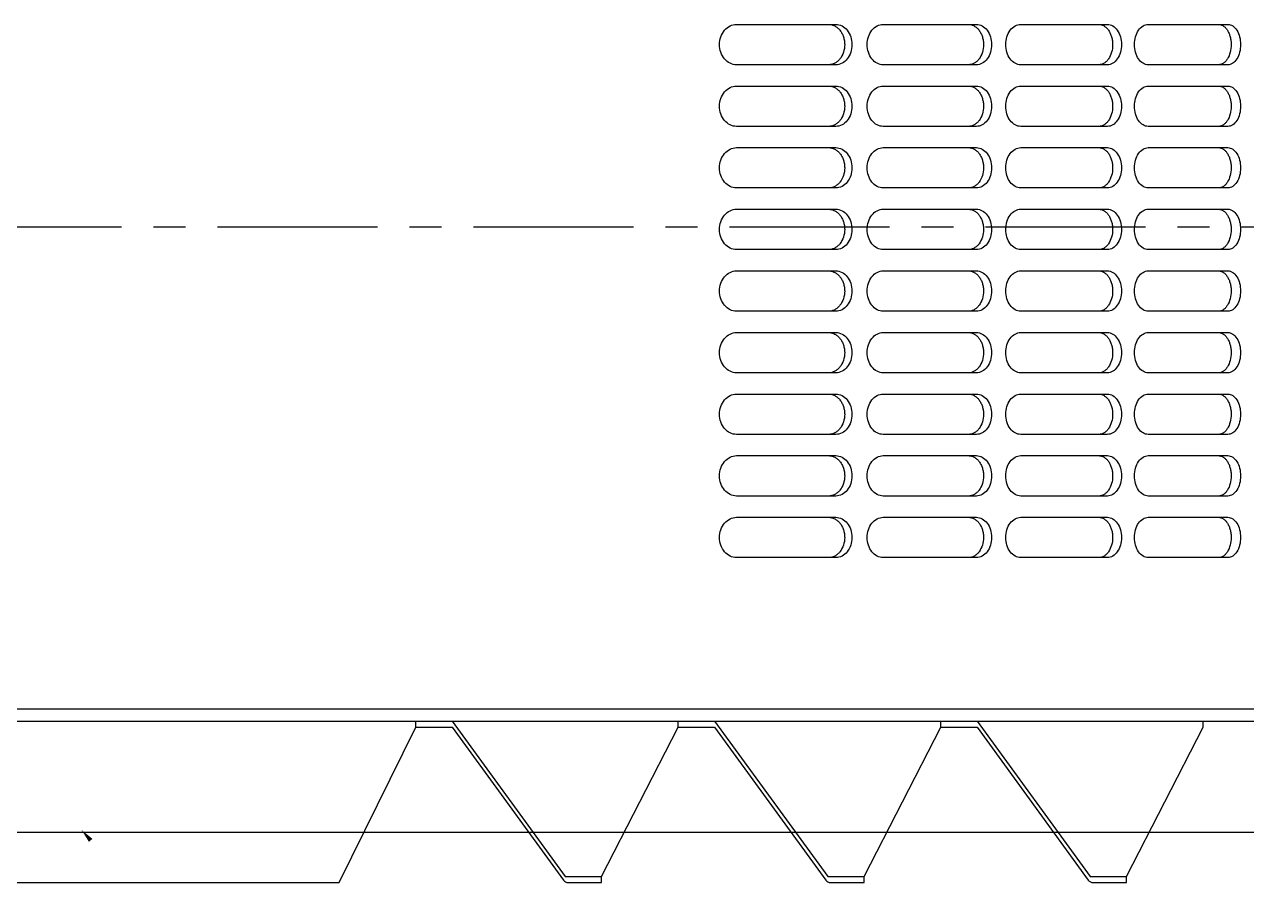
# Model space of a CAD drawing. Header units: millimetres. Extents: x 156850 to 204135, y 56350 to 74150.
# Drawn here: x 169529.6 to 169832.2, y 57003.5 to 57216.1 of the extents above; entities that cross this region are included whole.
import ezdxf

# ---------------------------------------------------------------- set-up
doc = ezdxf.new("R2010")
doc.units = ezdxf.units.MM
doc.header["$LTSCALE"] = 150
doc.linetypes.add('X-2F-PLAN$0$CENTER', pattern=[2, 1.25, -0.25, 0.25, -0.25])
doc.layers.add('-----33 Equipment', color=5, linetype='Continuous')

# ---------------------------------------------------------------- blocks, each defined once
blk = doc.blocks.new('X-2F-PLAN$0$A$C13F33EB5')
at = {"linetype": 'Continuous'}
blk.add_hatch(color=0, dxfattribs=at).paths.add_polyline_path([(175.57, 493.45), (178.51, 495.25), (176.31, 492.59)])
at = {"color": 0, "linetype": 'Continuous'}
for p, q in [((208.48, 86), (208.48, 1192)), ((205.48, 1189), (205.48, 89)), ((165.48, 830.5), (165.48, 431.5)), ((165.48, 431.5), (203.98, 412.5)), ((203.98, 412.5), (203.98, 403.5)), ((203.98, 412.5), (205.48, 412.5)), ((203.98, 403.5), (166.1, 375.95)), ((205.48, 403.5), (166.98, 375.5)), ((166.98, 375.5), (166.98, 366.5)), ((165.48, 374.74), (165.48, 366.5)), ((165.48, 366.5), (166.98, 366.5)), ((166.98, 366.5), (203.98, 347.5)), ((203.98, 347.5), (203.98, 338.5)), ((203.98, 347.5), (205.48, 347.5)), ((203.98, 338.5), (166.1, 310.95)), ((205.48, 338.5), (166.98, 310.5)), ((245.98, 308.48), (245.98, 333.08)), ((255.98, 333.08), (255.98, 308.48)), ((261.25, 308.48), (261.25, 333.08)), ((271.25, 333.08), (271.25, 308.48)), ((276.51, 308.48), (276.51, 333.08)), ((286.51, 333.08), (286.51, 308.48)), ((291.77, 308.48), (291.77, 333.08)), ((301.77, 333.08), (301.77, 308.48)), ((307.03, 308.48), (307.03, 333.08)), ((317.03, 333.08), (317.03, 308.48)), ((322.3, 308.48), (322.3, 333.08)), ((332.3, 333.08), (332.3, 308.48)), ((337.56, 308.48), (337.56, 333.08)), ((347.56, 333.08), (347.56, 308.48)), ((352.82, 308.48), (352.82, 333.08)), ((362.82, 333.08), (362.82, 308.48)), ((368.09, 308.48), (368.09, 333.08)), ((378.09, 333.08), (378.09, 308.48)), ((165.48, 309.74), (165.48, 301.5)), ((166.98, 310.5), (166.98, 301.5)), ((165.48, 301.5), (166.98, 301.5)), ((166.98, 301.5), (203.98, 282.5)), ((245.98, 273.65), (245.98, 296.76)), ((255.98, 296.76), (255.98, 273.65)), ((261.25, 273.65), (261.25, 296.76)), ((271.25, 296.76), (271.25, 273.65)), ((276.51, 273.65), (276.51, 296.76)), ((286.51, 296.76), (286.51, 273.65)), ((291.77, 273.65), (291.77, 296.76)), ((301.77, 296.76), (301.77, 273.65)), ((307.03, 273.65), (307.03, 296.76)), ((317.03, 296.76), (317.03, 273.65)), ((322.3, 273.65), (322.3, 296.76)), ((332.3, 296.76), (332.3, 273.65)), ((337.56, 273.65), (337.56, 296.76)), ((347.56, 296.76), (347.56, 273.65)), ((352.82, 273.65), (352.82, 296.76)), ((362.82, 296.76), (362.82, 273.65)), ((368.09, 273.65), (368.09, 296.76)), ((378.09, 296.76), (378.09, 273.65)), ((203.98, 282.5), (205.48, 282.5)), ((203.98, 282.5), (203.98, 273.5)), ((203.98, 273.5), (166.1, 245.95)), ((205.48, 273.5), (166.98, 245.5)), ((245.98, 241.22), (245.98, 262.7)), ((255.98, 262.7), (255.98, 241.22)), ((261.25, 241.22), (261.25, 262.7)), ((271.25, 262.7), (271.25, 241.22)), ((276.51, 241.22), (276.51, 262.7)), ((286.51, 262.7), (286.51, 241.22)), ((291.77, 241.22), (291.77, 262.7)), ((301.77, 262.7), (301.77, 241.22)), ((307.03, 241.22), (307.03, 262.7)), ((317.03, 262.7), (317.03, 241.22)), ((322.3, 241.22), (322.3, 262.7)), ((332.3, 262.7), (332.3, 241.22)), ((337.56, 241.22), (337.56, 262.7)), ((347.56, 262.7), (347.56, 241.22)), ((352.82, 241.22), (352.82, 262.7)), ((362.82, 262.7), (362.82, 241.22)), ((368.09, 241.22), (368.09, 262.7)), ((378.09, 262.7), (378.09, 241.22)), ((166.98, 245.5), (166.98, 236.5)), ((165.48, 244.74), (165.48, 236.5)), ((165.48, 236.5), (166.98, 236.5)), ((166.98, 236.5), (203.98, 217.5)), ((245.98, 211.41), (245.98, 231.11)), ((255.98, 231.11), (255.98, 211.41)), ((261.25, 211.41), (261.25, 231.11)), ((271.25, 231.11), (271.25, 211.41)), ((276.51, 211.41), (276.51, 231.11)), ((286.51, 231.11), (286.51, 211.41)), ((291.77, 211.41), (291.77, 231.11)), ((301.77, 231.11), (301.77, 211.41)), ((307.03, 211.41), (307.03, 231.11)), ((317.03, 231.11), (317.03, 211.41)), ((322.3, 211.41), (322.3, 231.11)), ((332.3, 231.11), (332.3, 211.41)), ((337.56, 211.41), (337.56, 231.11)), ((347.56, 231.11), (347.56, 211.41)), ((352.82, 211.41), (352.82, 231.11)), ((362.82, 231.11), (362.82, 211.41)), ((368.09, 211.41), (368.09, 231.11)), ((378.09, 231.11), (378.09, 211.41)), ((203.98, 217.5), (205.48, 217.5))]:
    blk.add_line(p, q, dxfattribs=at)
for centre, radius, start, end in [((203.98, 403.5), 0.002, 306.0274, 0), ((166.98, 374.74), 1.5, 126.0274, 180), ((203.98, 338.5), 0.002, 306.0274, 0), ((166.98, 309.74), 1.5, 126.0274, 180), ((203.98, 273.5), 0.002, 306.0274, 0), ((166.98, 244.74), 1.5, 126.0274, 180)]:
    blk.add_arc(centre, radius, start, end, dxfattribs=at)
for points, knots in [([(245.98, 333.08), (245.98, 334.17), (246.52, 335.26), (248.37, 336.81), (249.67, 337.27), (252.29, 337.27), (253.59, 336.81), (255.44, 335.26), (255.98, 334.17), (255.98, 333.08)], [0, 0, 0, 0, 0.25, 0.25, 0.5, 0.5, 0.75, 0.75, 1, 1, 1, 1]), ([(261.25, 333.08), (261.25, 334.17), (261.78, 335.26), (263.64, 336.81), (264.94, 337.27), (267.55, 337.27), (268.86, 336.81), (270.71, 335.26), (271.25, 334.17), (271.25, 333.08)], [0, 0, 0, 0, 0.25, 0.25, 0.5, 0.5, 0.75, 0.75, 1, 1, 1, 1]), ([(276.51, 333.08), (276.51, 334.17), (277.05, 335.26), (278.9, 336.81), (280.2, 337.27), (282.82, 337.27), (284.12, 336.81), (285.97, 335.26), (286.51, 334.17), (286.51, 333.08)], [0, 0, 0, 0, 0.25, 0.25, 0.5, 0.5, 0.75, 0.75, 1, 1, 1, 1]), ([(291.77, 333.08), (291.77, 334.17), (292.31, 335.26), (294.16, 336.81), (295.46, 337.27), (298.08, 337.27), (299.38, 336.81), (301.23, 335.26), (301.77, 334.17), (301.77, 333.08)], [0, 0, 0, 0, 0.25, 0.25, 0.5, 0.5, 0.75, 0.75, 1, 1, 1, 1]), ([(307.03, 333.08), (307.03, 334.17), (307.57, 335.26), (309.42, 336.81), (310.73, 337.27), (313.34, 337.27), (314.64, 336.81), (316.5, 335.26), (317.03, 334.17), (317.03, 333.08)], [0, 0, 0, 0, 0.25, 0.25, 0.5, 0.5, 0.75, 0.75, 1, 1, 1, 1]), ([(322.3, 333.08), (322.3, 334.17), (322.84, 335.26), (324.69, 336.81), (325.99, 337.27), (328.61, 337.27), (329.91, 336.81), (331.76, 335.26), (332.3, 334.17), (332.3, 333.08)], [0, 0, 0, 0, 0.25, 0.25, 0.5, 0.5, 0.75, 0.75, 1, 1, 1, 1]), ([(337.56, 333.08), (337.56, 334.17), (338.1, 335.26), (339.95, 336.81), (341.25, 337.27), (343.87, 337.27), (345.17, 336.81), (347.02, 335.26), (347.56, 334.17), (347.56, 333.08)], [0, 0, 0, 0, 0.25, 0.25, 0.5, 0.5, 0.75, 0.75, 1, 1, 1, 1]), ([(352.82, 333.08), (352.82, 334.17), (353.36, 335.26), (355.21, 336.81), (356.52, 337.27), (359.13, 337.27), (360.43, 336.81), (362.29, 335.26), (362.82, 334.17), (362.82, 333.08)], [0, 0, 0, 0, 0.25, 0.25, 0.5, 0.5, 0.75, 0.75, 1, 1, 1, 1]), ([(368.09, 333.08), (368.09, 334.17), (368.63, 335.26), (370.48, 336.81), (371.78, 337.27), (374.4, 337.27), (375.7, 336.81), (377.55, 335.26), (378.09, 334.17), (378.09, 333.08)], [0, 0, 0, 0, 0.25, 0.25, 0.5, 0.5, 0.75, 0.75, 1, 1, 1, 1]), ([(255.98, 310.28), (255.98, 310.14), (255.97, 309.88), (255.89, 309.5), (255.77, 309.12), (255.6, 308.75), (255.39, 308.39), (255.14, 308.06), (254.85, 307.74), (254.52, 307.45), (254.16, 307.19), (253.76, 306.96), (253.34, 306.76), (252.9, 306.59), (252.43, 306.46), (251.96, 306.36), (251.47, 306.3), (250.5, 306.26), (249.02, 306.5), (247.63, 307.23), (246.8, 308.04), (246.34, 308.74), (246.04, 309.49), (246, 310.01), (245.98, 310.28)], [0, 0, 0, 0, 0.031263, 0.06252, 0.093789, 0.125071, 0.156359, 0.187645, 0.21893, 0.250231, 0.281541, 0.312852, 0.344178, 0.375521, 0.406869, 0.438212, 0.469551, 0.500899, 0.62553, 0.750071, 0.812579, 0.87508, 0.937558, 1, 1, 1, 1]), ([(271.25, 310.28), (271.24, 310.14), (271.23, 309.88), (271.15, 309.5), (271.03, 309.12), (270.87, 308.75), (270.66, 308.39), (270.41, 308.06), (270.12, 307.74), (269.79, 307.45), (269.42, 307.19), (269.03, 306.96), (268.6, 306.76), (268.16, 306.59), (267.7, 306.46), (267.22, 306.36), (266.74, 306.3), (265.76, 306.26), (264.29, 306.5), (262.89, 307.23), (262.06, 308.04), (261.6, 308.74), (261.3, 309.49), (261.26, 310.01), (261.25, 310.28)], [0, 0, 0, 0, 0.031263, 0.06252, 0.093789, 0.125071, 0.156359, 0.187645, 0.21893, 0.250231, 0.281541, 0.312852, 0.344178, 0.375521, 0.406869, 0.438212, 0.469551, 0.500899, 0.62553, 0.750071, 0.812579, 0.87508, 0.937558, 1, 1, 1, 1]), ([(286.51, 310.28), (286.5, 310.14), (286.49, 309.88), (286.42, 309.5), (286.3, 309.12), (286.13, 308.75), (285.92, 308.39), (285.67, 308.06), (285.38, 307.74), (285.05, 307.45), (284.69, 307.19), (284.29, 306.96), (283.87, 306.76), (283.42, 306.59), (282.96, 306.46), (282.48, 306.36), (282, 306.3), (281.02, 306.26), (279.55, 306.5), (278.15, 307.23), (277.33, 308.04), (276.87, 308.74), (276.57, 309.49), (276.53, 310.01), (276.51, 310.28)], [0, 0, 0, 0, 0.031263, 0.06252, 0.093789, 0.125071, 0.156359, 0.187645, 0.21893, 0.250231, 0.281541, 0.312852, 0.344178, 0.375521, 0.406869, 0.438212, 0.469551, 0.500899, 0.62553, 0.750071, 0.812579, 0.87508, 0.937558, 1, 1, 1, 1]), ([(301.77, 310.28), (301.77, 310.14), (301.76, 309.88), (301.68, 309.5), (301.56, 309.12), (301.39, 308.75), (301.18, 308.39), (300.93, 308.06), (300.64, 307.74), (300.31, 307.45), (299.95, 307.19), (299.55, 306.96), (299.13, 306.76), (298.69, 306.59), (298.22, 306.46), (297.75, 306.36), (297.26, 306.3), (296.29, 306.26), (294.81, 306.5), (293.42, 307.23), (292.59, 308.04), (292.13, 308.74), (291.83, 309.49), (291.79, 310.01), (291.77, 310.28)], [0, 0, 0, 0, 0.031263, 0.06252, 0.093789, 0.125071, 0.156359, 0.187645, 0.21893, 0.250231, 0.281541, 0.312852, 0.344178, 0.375521, 0.406869, 0.438212, 0.469551, 0.500899, 0.62553, 0.750071, 0.812579, 0.87508, 0.937558, 1, 1, 1, 1]), ([(317.03, 310.28), (317.03, 310.14), (317.02, 309.88), (316.94, 309.5), (316.82, 309.12), (316.66, 308.75), (316.45, 308.39), (316.2, 308.06), (315.91, 307.74), (315.58, 307.45), (315.21, 307.19), (314.82, 306.96), (314.39, 306.76), (313.95, 306.59), (313.49, 306.46), (313.01, 306.36), (312.53, 306.3), (311.55, 306.26), (310.07, 306.5), (308.68, 307.23), (307.85, 308.04), (307.39, 308.74), (307.09, 309.49), (307.05, 310.01), (307.03, 310.28)], [0, 0, 0, 0, 0.031263, 0.06252, 0.093789, 0.125071, 0.156359, 0.187645, 0.21893, 0.250231, 0.281541, 0.312852, 0.344178, 0.375521, 0.406869, 0.438212, 0.469551, 0.500899, 0.62553, 0.750071, 0.812579, 0.87508, 0.937558, 1, 1, 1, 1]), ([(332.3, 310.28), (332.29, 310.14), (332.28, 309.88), (332.21, 309.5), (332.09, 309.12), (331.92, 308.75), (331.71, 308.39), (331.46, 308.06), (331.17, 307.74), (330.84, 307.45), (330.47, 307.19), (330.08, 306.96), (329.66, 306.76), (329.21, 306.59), (328.75, 306.46), (328.27, 306.36), (327.79, 306.3), (326.81, 306.26), (325.34, 306.5), (323.94, 307.23), (323.12, 308.04), (322.66, 308.74), (322.36, 309.49), (322.32, 310.01), (322.3, 310.28)], [0, 0, 0, 0, 0.031263, 0.06252, 0.093789, 0.125071, 0.156359, 0.187645, 0.21893, 0.250231, 0.281541, 0.312852, 0.344178, 0.375521, 0.406869, 0.438212, 0.469551, 0.500899, 0.62553, 0.750071, 0.812579, 0.87508, 0.937558, 1, 1, 1, 1]), ([(347.56, 310.28), (347.56, 310.14), (347.55, 309.88), (347.47, 309.5), (347.35, 309.12), (347.18, 308.75), (346.97, 308.39), (346.72, 308.06), (346.43, 307.74), (346.1, 307.45), (345.74, 307.19), (345.34, 306.96), (344.92, 306.76), (344.48, 306.59), (344.01, 306.46), (343.54, 306.36), (343.05, 306.3), (342.07, 306.26), (340.6, 306.5), (339.21, 307.23), (338.38, 308.04), (337.92, 308.74), (337.62, 309.49), (337.58, 310.01), (337.56, 310.28)], [0, 0, 0, 0, 0.031263, 0.06252, 0.093789, 0.125071, 0.156359, 0.187645, 0.21893, 0.250231, 0.281541, 0.312852, 0.344178, 0.375521, 0.406869, 0.438212, 0.469551, 0.500899, 0.62553, 0.750071, 0.812579, 0.87508, 0.937558, 1, 1, 1, 1]), ([(362.82, 310.28), (362.82, 310.14), (362.81, 309.88), (362.73, 309.5), (362.61, 309.12), (362.45, 308.75), (362.24, 308.39), (361.99, 308.06), (361.69, 307.74), (361.37, 307.45), (361, 307.19), (360.61, 306.96), (360.18, 306.76), (359.74, 306.59), (359.28, 306.46), (358.8, 306.36), (358.31, 306.3), (357.34, 306.26), (355.86, 306.5), (354.47, 307.23), (353.64, 308.04), (353.18, 308.74), (352.88, 309.49), (352.84, 310.01), (352.82, 310.28)], [0, 0, 0, 0, 0.031263, 0.06252, 0.093789, 0.125071, 0.156359, 0.187645, 0.21893, 0.250231, 0.281541, 0.312852, 0.344178, 0.375521, 0.406869, 0.438212, 0.469551, 0.500899, 0.62553, 0.750071, 0.812579, 0.87508, 0.937558, 1, 1, 1, 1]), ([(378.09, 310.28), (378.08, 310.14), (378.07, 309.88), (378, 309.5), (377.88, 309.12), (377.71, 308.75), (377.5, 308.39), (377.25, 308.06), (376.96, 307.74), (376.63, 307.45), (376.26, 307.19), (375.87, 306.96), (375.45, 306.76), (375, 306.59), (374.54, 306.46), (374.06, 306.36), (373.58, 306.3), (372.6, 306.26), (371.13, 306.5), (369.73, 307.23), (368.91, 308.04), (368.45, 308.74), (368.15, 309.49), (368.11, 310.01), (368.09, 310.28)], [0, 0, 0, 0, 0.031263, 0.06252, 0.093789, 0.125071, 0.156359, 0.187645, 0.21893, 0.250231, 0.281541, 0.312852, 0.344178, 0.375521, 0.406869, 0.438212, 0.469551, 0.500899, 0.62553, 0.750071, 0.812579, 0.87508, 0.937558, 1, 1, 1, 1]), ([(255.98, 308.48), (255.98, 307.43), (255.44, 306.39), (253.59, 304.91), (252.29, 304.48), (249.67, 304.48), (248.37, 304.91), (246.52, 306.39), (245.98, 307.43), (245.98, 308.48)], [0, 0, 0, 0, 0.25, 0.25, 0.5, 0.5, 0.75, 0.75, 1, 1, 1, 1]), ([(271.25, 308.48), (271.25, 307.43), (270.71, 306.39), (268.86, 304.91), (267.55, 304.48), (264.94, 304.48), (263.64, 304.91), (261.78, 306.39), (261.25, 307.43), (261.25, 308.48)], [0, 0, 0, 0, 0.25, 0.25, 0.5, 0.5, 0.75, 0.75, 1, 1, 1, 1]), ([(286.51, 308.48), (286.51, 307.43), (285.97, 306.39), (284.12, 304.91), (282.82, 304.48), (280.2, 304.48), (278.9, 304.91), (277.05, 306.39), (276.51, 307.43), (276.51, 308.48)], [0, 0, 0, 0, 0.25, 0.25, 0.5, 0.5, 0.75, 0.75, 1, 1, 1, 1]), ([(301.77, 308.48), (301.77, 307.43), (301.23, 306.39), (299.38, 304.91), (298.08, 304.48), (295.46, 304.48), (294.16, 304.91), (292.31, 306.39), (291.77, 307.43), (291.77, 308.48)], [0, 0, 0, 0, 0.25, 0.25, 0.5, 0.5, 0.75, 0.75, 1, 1, 1, 1]), ([(317.03, 308.48), (317.03, 307.43), (316.5, 306.39), (314.64, 304.91), (313.34, 304.48), (310.73, 304.48), (309.42, 304.91), (307.57, 306.39), (307.03, 307.43), (307.03, 308.48)], [0, 0, 0, 0, 0.25, 0.25, 0.5, 0.5, 0.75, 0.75, 1, 1, 1, 1]), ([(332.3, 308.48), (332.3, 307.43), (331.76, 306.39), (329.91, 304.91), (328.61, 304.48), (325.99, 304.48), (324.69, 304.91), (322.84, 306.39), (322.3, 307.43), (322.3, 308.48)], [0, 0, 0, 0, 0.25, 0.25, 0.5, 0.5, 0.75, 0.75, 1, 1, 1, 1]), ([(347.56, 308.48), (347.56, 307.43), (347.02, 306.39), (345.17, 304.91), (343.87, 304.48), (341.25, 304.48), (339.95, 304.91), (338.1, 306.39), (337.56, 307.43), (337.56, 308.48)], [0, 0, 0, 0, 0.25, 0.25, 0.5, 0.5, 0.75, 0.75, 1, 1, 1, 1]), ([(362.82, 308.48), (362.82, 307.43), (362.29, 306.39), (360.43, 304.91), (359.13, 304.48), (356.52, 304.48), (355.21, 304.91), (353.36, 306.39), (352.82, 307.43), (352.82, 308.48)], [0, 0, 0, 0, 0.25, 0.25, 0.5, 0.5, 0.75, 0.75, 1, 1, 1, 1]), ([(378.09, 308.48), (378.09, 307.43), (377.55, 306.39), (375.7, 304.91), (374.4, 304.48), (371.78, 304.48), (370.48, 304.91), (368.63, 306.39), (368.09, 307.43), (368.09, 308.48)], [0, 0, 0, 0, 0.25, 0.25, 0.5, 0.5, 0.75, 0.75, 1, 1, 1, 1]), ([(245.98, 296.76), (245.98, 297.79), (246.52, 298.82), (248.37, 300.29), (249.67, 300.71), (252.29, 300.71), (253.59, 300.29), (255.44, 298.82), (255.98, 297.79), (255.98, 296.76)], [0, 0, 0, 0, 0.25, 0.25, 0.5, 0.5, 0.75, 0.75, 1, 1, 1, 1]), ([(261.25, 296.76), (261.25, 297.79), (261.78, 298.82), (263.64, 300.29), (264.94, 300.71), (267.55, 300.71), (268.86, 300.29), (270.71, 298.82), (271.25, 297.79), (271.25, 296.76)], [0, 0, 0, 0, 0.25, 0.25, 0.5, 0.5, 0.75, 0.75, 1, 1, 1, 1]), ([(276.51, 296.76), (276.51, 297.79), (277.05, 298.82), (278.9, 300.29), (280.2, 300.71), (282.82, 300.71), (284.12, 300.29), (285.97, 298.82), (286.51, 297.79), (286.51, 296.76)], [0, 0, 0, 0, 0.25, 0.25, 0.5, 0.5, 0.75, 0.75, 1, 1, 1, 1]), ([(291.77, 296.76), (291.77, 297.79), (292.31, 298.82), (294.16, 300.29), (295.46, 300.71), (298.08, 300.71), (299.38, 300.29), (301.23, 298.82), (301.77, 297.79), (301.77, 296.76)], [0, 0, 0, 0, 0.25, 0.25, 0.5, 0.5, 0.75, 0.75, 1, 1, 1, 1]), ([(307.03, 296.76), (307.03, 297.79), (307.57, 298.82), (309.42, 300.29), (310.73, 300.71), (313.34, 300.71), (314.64, 300.29), (316.5, 298.82), (317.03, 297.79), (317.03, 296.76)], [0, 0, 0, 0, 0.25, 0.25, 0.5, 0.5, 0.75, 0.75, 1, 1, 1, 1]), ([(322.3, 296.76), (322.3, 297.79), (322.84, 298.82), (324.69, 300.29), (325.99, 300.71), (328.61, 300.71), (329.91, 300.29), (331.76, 298.82), (332.3, 297.79), (332.3, 296.76)], [0, 0, 0, 0, 0.25, 0.25, 0.5, 0.5, 0.75, 0.75, 1, 1, 1, 1]), ([(337.56, 296.76), (337.56, 297.79), (338.1, 298.82), (339.95, 300.29), (341.25, 300.71), (343.87, 300.71), (345.17, 300.29), (347.02, 298.82), (347.56, 297.79), (347.56, 296.76)], [0, 0, 0, 0, 0.25, 0.25, 0.5, 0.5, 0.75, 0.75, 1, 1, 1, 1]), ([(352.82, 296.76), (352.82, 297.79), (353.36, 298.82), (355.21, 300.29), (356.52, 300.71), (359.13, 300.71), (360.43, 300.29), (362.29, 298.82), (362.82, 297.79), (362.82, 296.76)], [0, 0, 0, 0, 0.25, 0.25, 0.5, 0.5, 0.75, 0.75, 1, 1, 1, 1]), ([(368.09, 296.76), (368.09, 297.79), (368.63, 298.82), (370.48, 300.29), (371.78, 300.71), (374.4, 300.71), (375.7, 300.29), (377.55, 298.82), (378.09, 297.79), (378.09, 296.76)], [0, 0, 0, 0, 0.25, 0.25, 0.5, 0.5, 0.75, 0.75, 1, 1, 1, 1]), ([(255.98, 275.63), (255.98, 275.51), (255.97, 275.27), (255.89, 274.9), (255.77, 274.55), (255.6, 274.2), (255.39, 273.87), (255.14, 273.56), (254.85, 273.26), (254.52, 272.99), (254.16, 272.74), (253.76, 272.53), (253.34, 272.34), (252.9, 272.19), (252.43, 272.06), (251.96, 271.97), (251.47, 271.92), (250.5, 271.88), (249.02, 272.1), (247.63, 272.79), (246.8, 273.55), (246.34, 274.19), (246.04, 274.9), (246, 275.39), (245.98, 275.63)], [0, 0, 0, 0, 0.031263, 0.06252, 0.093789, 0.125071, 0.156359, 0.187645, 0.21893, 0.250231, 0.281541, 0.312852, 0.344178, 0.375521, 0.406869, 0.438212, 0.469551, 0.500899, 0.62553, 0.750071, 0.812579, 0.87508, 0.937558, 1, 1, 1, 1]), ([(271.25, 275.63), (271.24, 275.51), (271.23, 275.27), (271.15, 274.9), (271.03, 274.55), (270.87, 274.2), (270.66, 273.87), (270.41, 273.56), (270.12, 273.26), (269.79, 272.99), (269.42, 272.74), (269.03, 272.53), (268.6, 272.34), (268.16, 272.19), (267.7, 272.06), (267.22, 271.97), (266.74, 271.92), (265.76, 271.88), (264.29, 272.1), (262.89, 272.79), (262.06, 273.55), (261.6, 274.19), (261.3, 274.9), (261.26, 275.39), (261.25, 275.63)], [0, 0, 0, 0, 0.031263, 0.06252, 0.093789, 0.125071, 0.156359, 0.187645, 0.21893, 0.250231, 0.281541, 0.312852, 0.344178, 0.375521, 0.406869, 0.438212, 0.469551, 0.500899, 0.62553, 0.750071, 0.812579, 0.87508, 0.937558, 1, 1, 1, 1]), ([(286.51, 275.63), (286.5, 275.51), (286.49, 275.27), (286.42, 274.9), (286.3, 274.55), (286.13, 274.2), (285.92, 273.87), (285.67, 273.56), (285.38, 273.26), (285.05, 272.99), (284.69, 272.74), (284.29, 272.53), (283.87, 272.34), (283.42, 272.19), (282.96, 272.06), (282.48, 271.97), (282, 271.92), (281.02, 271.88), (279.55, 272.1), (278.15, 272.79), (277.33, 273.55), (276.87, 274.19), (276.57, 274.9), (276.53, 275.39), (276.51, 275.63)], [0, 0, 0, 0, 0.031263, 0.06252, 0.093789, 0.125071, 0.156359, 0.187645, 0.21893, 0.250231, 0.281541, 0.312852, 0.344178, 0.375521, 0.406869, 0.438212, 0.469551, 0.500899, 0.62553, 0.750071, 0.812579, 0.87508, 0.937558, 1, 1, 1, 1]), ([(301.77, 275.63), (301.77, 275.51), (301.76, 275.27), (301.68, 274.9), (301.56, 274.55), (301.39, 274.2), (301.18, 273.87), (300.93, 273.56), (300.64, 273.26), (300.31, 272.99), (299.95, 272.74), (299.55, 272.53), (299.13, 272.34), (298.69, 272.19), (298.22, 272.06), (297.75, 271.97), (297.26, 271.92), (296.29, 271.88), (294.81, 272.1), (293.42, 272.79), (292.59, 273.55), (292.13, 274.19), (291.83, 274.9), (291.79, 275.39), (291.77, 275.63)], [0, 0, 0, 0, 0.031263, 0.06252, 0.093789, 0.125071, 0.156359, 0.187645, 0.21893, 0.250231, 0.281541, 0.312852, 0.344178, 0.375521, 0.406869, 0.438212, 0.469551, 0.500899, 0.62553, 0.750071, 0.812579, 0.87508, 0.937558, 1, 1, 1, 1]), ([(317.03, 275.63), (317.03, 275.51), (317.02, 275.27), (316.94, 274.9), (316.82, 274.55), (316.66, 274.2), (316.45, 273.87), (316.2, 273.56), (315.91, 273.26), (315.58, 272.99), (315.21, 272.74), (314.82, 272.53), (314.39, 272.34), (313.95, 272.19), (313.49, 272.06), (313.01, 271.97), (312.53, 271.92), (311.55, 271.88), (310.07, 272.1), (308.68, 272.79), (307.85, 273.55), (307.39, 274.19), (307.09, 274.9), (307.05, 275.39), (307.03, 275.63)], [0, 0, 0, 0, 0.031263, 0.06252, 0.093789, 0.125071, 0.156359, 0.187645, 0.21893, 0.250231, 0.281541, 0.312852, 0.344178, 0.375521, 0.406869, 0.438212, 0.469551, 0.500899, 0.62553, 0.750071, 0.812579, 0.87508, 0.937558, 1, 1, 1, 1]), ([(332.3, 275.63), (332.29, 275.51), (332.28, 275.27), (332.21, 274.9), (332.09, 274.55), (331.92, 274.2), (331.71, 273.87), (331.46, 273.56), (331.17, 273.26), (330.84, 272.99), (330.47, 272.74), (330.08, 272.53), (329.66, 272.34), (329.21, 272.19), (328.75, 272.06), (328.27, 271.97), (327.79, 271.92), (326.81, 271.88), (325.34, 272.1), (323.94, 272.79), (323.12, 273.55), (322.66, 274.19), (322.36, 274.9), (322.32, 275.39), (322.3, 275.63)], [0, 0, 0, 0, 0.031263, 0.06252, 0.093789, 0.125071, 0.156359, 0.187645, 0.21893, 0.250231, 0.281541, 0.312852, 0.344178, 0.375521, 0.406869, 0.438212, 0.469551, 0.500899, 0.62553, 0.750071, 0.812579, 0.87508, 0.937558, 1, 1, 1, 1]), ([(347.56, 275.63), (347.56, 275.51), (347.55, 275.27), (347.47, 274.9), (347.35, 274.55), (347.18, 274.2), (346.97, 273.87), (346.72, 273.56), (346.43, 273.26), (346.1, 272.99), (345.74, 272.74), (345.34, 272.53), (344.92, 272.34), (344.48, 272.19), (344.01, 272.06), (343.54, 271.97), (343.05, 271.92), (342.07, 271.88), (340.6, 272.1), (339.21, 272.79), (338.38, 273.55), (337.92, 274.19), (337.62, 274.9), (337.58, 275.39), (337.56, 275.63)], [0, 0, 0, 0, 0.031263, 0.06252, 0.093789, 0.125071, 0.156359, 0.187645, 0.21893, 0.250231, 0.281541, 0.312852, 0.344178, 0.375521, 0.406869, 0.438212, 0.469551, 0.500899, 0.62553, 0.750071, 0.812579, 0.87508, 0.937558, 1, 1, 1, 1]), ([(362.82, 275.63), (362.82, 275.51), (362.81, 275.27), (362.73, 274.9), (362.61, 274.55), (362.45, 274.2), (362.24, 273.87), (361.99, 273.56), (361.69, 273.26), (361.37, 272.99), (361, 272.74), (360.61, 272.53), (360.18, 272.34), (359.74, 272.19), (359.28, 272.06), (358.8, 271.97), (358.31, 271.92), (357.34, 271.88), (355.86, 272.1), (354.47, 272.79), (353.64, 273.55), (353.18, 274.19), (352.88, 274.9), (352.84, 275.39), (352.82, 275.63)], [0, 0, 0, 0, 0.031263, 0.06252, 0.093789, 0.125071, 0.156359, 0.187645, 0.21893, 0.250231, 0.281541, 0.312852, 0.344178, 0.375521, 0.406869, 0.438212, 0.469551, 0.500899, 0.62553, 0.750071, 0.812579, 0.87508, 0.937558, 1, 1, 1, 1]), ([(378.09, 275.63), (378.08, 275.51), (378.07, 275.27), (378, 274.9), (377.88, 274.55), (377.71, 274.2), (377.5, 273.87), (377.25, 273.56), (376.96, 273.26), (376.63, 272.99), (376.26, 272.74), (375.87, 272.53), (375.45, 272.34), (375, 272.19), (374.54, 272.06), (374.06, 271.97), (373.58, 271.92), (372.6, 271.88), (371.13, 272.1), (369.73, 272.79), (368.91, 273.55), (368.45, 274.19), (368.15, 274.9), (368.11, 275.39), (368.09, 275.63)], [0, 0, 0, 0, 0.031263, 0.06252, 0.093789, 0.125071, 0.156359, 0.187645, 0.21893, 0.250231, 0.281541, 0.312852, 0.344178, 0.375521, 0.406869, 0.438212, 0.469551, 0.500899, 0.62553, 0.750071, 0.812579, 0.87508, 0.937558, 1, 1, 1, 1]), ([(255.98, 273.65), (255.98, 272.67), (255.44, 271.69), (253.59, 270.3), (252.29, 269.9), (249.67, 269.9), (248.37, 270.3), (246.52, 271.69), (245.98, 272.67), (245.98, 273.65)], [0, 0, 0, 0, 0.25, 0.25, 0.5, 0.5, 0.75, 0.75, 1, 1, 1, 1]), ([(271.25, 273.65), (271.25, 272.67), (270.71, 271.69), (268.86, 270.3), (267.55, 269.9), (264.94, 269.9), (263.64, 270.3), (261.78, 271.69), (261.25, 272.67), (261.25, 273.65)], [0, 0, 0, 0, 0.25, 0.25, 0.5, 0.5, 0.75, 0.75, 1, 1, 1, 1]), ([(286.51, 273.65), (286.51, 272.67), (285.97, 271.69), (284.12, 270.3), (282.82, 269.9), (280.2, 269.9), (278.9, 270.3), (277.05, 271.69), (276.51, 272.67), (276.51, 273.65)], [0, 0, 0, 0, 0.25, 0.25, 0.5, 0.5, 0.75, 0.75, 1, 1, 1, 1]), ([(301.77, 273.65), (301.77, 272.67), (301.23, 271.69), (299.38, 270.3), (298.08, 269.9), (295.46, 269.9), (294.16, 270.3), (292.31, 271.69), (291.77, 272.67), (291.77, 273.65)], [0, 0, 0, 0, 0.25, 0.25, 0.5, 0.5, 0.75, 0.75, 1, 1, 1, 1]), ([(317.03, 273.65), (317.03, 272.67), (316.5, 271.69), (314.64, 270.3), (313.34, 269.9), (310.73, 269.9), (309.42, 270.3), (307.57, 271.69), (307.03, 272.67), (307.03, 273.65)], [0, 0, 0, 0, 0.25, 0.25, 0.5, 0.5, 0.75, 0.75, 1, 1, 1, 1]), ([(332.3, 273.65), (332.3, 272.67), (331.76, 271.69), (329.91, 270.3), (328.61, 269.9), (325.99, 269.9), (324.69, 270.3), (322.84, 271.69), (322.3, 272.67), (322.3, 273.65)], [0, 0, 0, 0, 0.25, 0.25, 0.5, 0.5, 0.75, 0.75, 1, 1, 1, 1]), ([(347.56, 273.65), (347.56, 272.67), (347.02, 271.69), (345.17, 270.3), (343.87, 269.9), (341.25, 269.9), (339.95, 270.3), (338.1, 271.69), (337.56, 272.67), (337.56, 273.65)], [0, 0, 0, 0, 0.25, 0.25, 0.5, 0.5, 0.75, 0.75, 1, 1, 1, 1]), ([(362.82, 273.65), (362.82, 272.67), (362.29, 271.69), (360.43, 270.3), (359.13, 269.9), (356.52, 269.9), (355.21, 270.3), (353.36, 271.69), (352.82, 272.67), (352.82, 273.65)], [0, 0, 0, 0, 0.25, 0.25, 0.5, 0.5, 0.75, 0.75, 1, 1, 1, 1]), ([(378.09, 273.65), (378.09, 272.67), (377.55, 271.69), (375.7, 270.3), (374.4, 269.9), (371.78, 269.9), (370.48, 270.3), (368.63, 271.69), (368.09, 272.67), (368.09, 273.65)], [0, 0, 0, 0, 0.25, 0.25, 0.5, 0.5, 0.75, 0.75, 1, 1, 1, 1]), ([(245.98, 262.7), (245.98, 263.66), (246.52, 264.62), (248.37, 265.99), (249.67, 266.39), (252.29, 266.39), (253.59, 265.99), (255.44, 264.62), (255.98, 263.66), (255.98, 262.7)], [0, 0, 0, 0, 0.25, 0.25, 0.5, 0.5, 0.75, 0.75, 1, 1, 1, 1]), ([(261.25, 262.7), (261.25, 263.66), (261.78, 264.62), (263.64, 265.99), (264.94, 266.39), (267.55, 266.39), (268.86, 265.99), (270.71, 264.62), (271.25, 263.66), (271.25, 262.7)], [0, 0, 0, 0, 0.25, 0.25, 0.5, 0.5, 0.75, 0.75, 1, 1, 1, 1]), ([(276.51, 262.7), (276.51, 263.66), (277.05, 264.62), (278.9, 265.99), (280.2, 266.39), (282.82, 266.39), (284.12, 265.99), (285.97, 264.62), (286.51, 263.66), (286.51, 262.7)], [0, 0, 0, 0, 0.25, 0.25, 0.5, 0.5, 0.75, 0.75, 1, 1, 1, 1]), ([(291.77, 262.7), (291.77, 263.66), (292.31, 264.62), (294.16, 265.99), (295.46, 266.39), (298.08, 266.39), (299.38, 265.99), (301.23, 264.62), (301.77, 263.66), (301.77, 262.7)], [0, 0, 0, 0, 0.25, 0.25, 0.5, 0.5, 0.75, 0.75, 1, 1, 1, 1]), ([(307.03, 262.7), (307.03, 263.66), (307.57, 264.62), (309.42, 265.99), (310.73, 266.39), (313.34, 266.39), (314.64, 265.99), (316.5, 264.62), (317.03, 263.66), (317.03, 262.7)], [0, 0, 0, 0, 0.25, 0.25, 0.5, 0.5, 0.75, 0.75, 1, 1, 1, 1]), ([(322.3, 262.7), (322.3, 263.66), (322.84, 264.62), (324.69, 265.99), (325.99, 266.39), (328.61, 266.39), (329.91, 265.99), (331.76, 264.62), (332.3, 263.66), (332.3, 262.7)], [0, 0, 0, 0, 0.25, 0.25, 0.5, 0.5, 0.75, 0.75, 1, 1, 1, 1]), ([(337.56, 262.7), (337.56, 263.66), (338.1, 264.62), (339.95, 265.99), (341.25, 266.39), (343.87, 266.39), (345.17, 265.99), (347.02, 264.62), (347.56, 263.66), (347.56, 262.7)], [0, 0, 0, 0, 0.25, 0.25, 0.5, 0.5, 0.75, 0.75, 1, 1, 1, 1]), ([(352.82, 262.7), (352.82, 263.66), (353.36, 264.62), (355.21, 265.99), (356.52, 266.39), (359.13, 266.39), (360.43, 265.99), (362.29, 264.62), (362.82, 263.66), (362.82, 262.7)], [0, 0, 0, 0, 0.25, 0.25, 0.5, 0.5, 0.75, 0.75, 1, 1, 1, 1]), ([(368.09, 262.7), (368.09, 263.66), (368.63, 264.62), (370.48, 265.99), (371.78, 266.39), (374.4, 266.39), (375.7, 265.99), (377.55, 264.62), (378.09, 263.66), (378.09, 262.7)], [0, 0, 0, 0, 0.25, 0.25, 0.5, 0.5, 0.75, 0.75, 1, 1, 1, 1]), ([(255.98, 243.38), (255.98, 243.27), (255.97, 243.04), (255.89, 242.7), (255.77, 242.37), (255.6, 242.06), (255.39, 241.75), (255.14, 241.46), (254.85, 241.19), (254.52, 240.93), (254.16, 240.71), (253.76, 240.51), (253.34, 240.34), (252.9, 240.19), (252.43, 240.08), (251.96, 239.99), (251.47, 239.94), (250.5, 239.91), (249.02, 240.12), (247.63, 240.75), (246.8, 241.45), (246.34, 242.05), (246.04, 242.7), (246, 243.15), (245.98, 243.38)], [0, 0, 0, 0, 0.031263, 0.06252, 0.093789, 0.125071, 0.156359, 0.187645, 0.21893, 0.250231, 0.281541, 0.312852, 0.344178, 0.375521, 0.406869, 0.438212, 0.469551, 0.500899, 0.62553, 0.750071, 0.812579, 0.87508, 0.937558, 1, 1, 1, 1]), ([(271.25, 243.38), (271.24, 243.27), (271.23, 243.04), (271.15, 242.7), (271.03, 242.37), (270.87, 242.06), (270.66, 241.75), (270.41, 241.46), (270.12, 241.19), (269.79, 240.93), (269.42, 240.71), (269.03, 240.51), (268.6, 240.34), (268.16, 240.19), (267.7, 240.08), (267.22, 239.99), (266.74, 239.94), (265.76, 239.91), (264.29, 240.12), (262.89, 240.75), (262.06, 241.45), (261.6, 242.05), (261.3, 242.7), (261.26, 243.15), (261.25, 243.38)], [0, 0, 0, 0, 0.031263, 0.06252, 0.093789, 0.125071, 0.156359, 0.187645, 0.21893, 0.250231, 0.281541, 0.312852, 0.344178, 0.375521, 0.406869, 0.438212, 0.469551, 0.500899, 0.62553, 0.750071, 0.812579, 0.87508, 0.937558, 1, 1, 1, 1]), ([(286.51, 243.38), (286.5, 243.27), (286.49, 243.04), (286.42, 242.7), (286.3, 242.37), (286.13, 242.06), (285.92, 241.75), (285.67, 241.46), (285.38, 241.19), (285.05, 240.93), (284.69, 240.71), (284.29, 240.51), (283.87, 240.34), (283.42, 240.19), (282.96, 240.08), (282.48, 239.99), (282, 239.94), (281.02, 239.91), (279.55, 240.12), (278.15, 240.75), (277.33, 241.45), (276.87, 242.05), (276.57, 242.7), (276.53, 243.15), (276.51, 243.38)], [0, 0, 0, 0, 0.031263, 0.06252, 0.093789, 0.125071, 0.156359, 0.187645, 0.21893, 0.250231, 0.281541, 0.312852, 0.344178, 0.375521, 0.406869, 0.438212, 0.469551, 0.500899, 0.62553, 0.750071, 0.812579, 0.87508, 0.937558, 1, 1, 1, 1]), ([(301.77, 243.38), (301.77, 243.27), (301.76, 243.04), (301.68, 242.7), (301.56, 242.37), (301.39, 242.06), (301.18, 241.75), (300.93, 241.46), (300.64, 241.19), (300.31, 240.93), (299.95, 240.71), (299.55, 240.51), (299.13, 240.34), (298.69, 240.19), (298.22, 240.08), (297.75, 239.99), (297.26, 239.94), (296.29, 239.91), (294.81, 240.12), (293.42, 240.75), (292.59, 241.45), (292.13, 242.05), (291.83, 242.7), (291.79, 243.15), (291.77, 243.38)], [0, 0, 0, 0, 0.031263, 0.06252, 0.093789, 0.125071, 0.156359, 0.187645, 0.21893, 0.250231, 0.281541, 0.312852, 0.344178, 0.375521, 0.406869, 0.438212, 0.469551, 0.500899, 0.62553, 0.750071, 0.812579, 0.87508, 0.937558, 1, 1, 1, 1]), ([(317.03, 243.38), (317.03, 243.27), (317.02, 243.04), (316.94, 242.7), (316.82, 242.37), (316.66, 242.06), (316.45, 241.75), (316.2, 241.46), (315.91, 241.19), (315.58, 240.93), (315.21, 240.71), (314.82, 240.51), (314.39, 240.34), (313.95, 240.19), (313.49, 240.08), (313.01, 239.99), (312.53, 239.94), (311.55, 239.91), (310.07, 240.12), (308.68, 240.75), (307.85, 241.45), (307.39, 242.05), (307.09, 242.7), (307.05, 243.15), (307.03, 243.38)], [0, 0, 0, 0, 0.031263, 0.06252, 0.093789, 0.125071, 0.156359, 0.187645, 0.21893, 0.250231, 0.281541, 0.312852, 0.344178, 0.375521, 0.406869, 0.438212, 0.469551, 0.500899, 0.62553, 0.750071, 0.812579, 0.87508, 0.937558, 1, 1, 1, 1]), ([(332.3, 243.38), (332.29, 243.27), (332.28, 243.04), (332.21, 242.7), (332.09, 242.37), (331.92, 242.06), (331.71, 241.75), (331.46, 241.46), (331.17, 241.19), (330.84, 240.93), (330.47, 240.71), (330.08, 240.51), (329.66, 240.34), (329.21, 240.19), (328.75, 240.08), (328.27, 239.99), (327.79, 239.94), (326.81, 239.91), (325.34, 240.12), (323.94, 240.75), (323.12, 241.45), (322.66, 242.05), (322.36, 242.7), (322.32, 243.15), (322.3, 243.38)], [0, 0, 0, 0, 0.031263, 0.06252, 0.093789, 0.125071, 0.156359, 0.187645, 0.21893, 0.250231, 0.281541, 0.312852, 0.344178, 0.375521, 0.406869, 0.438212, 0.469551, 0.500899, 0.62553, 0.750071, 0.812579, 0.87508, 0.937558, 1, 1, 1, 1]), ([(347.56, 243.38), (347.56, 243.27), (347.55, 243.04), (347.47, 242.7), (347.35, 242.37), (347.18, 242.06), (346.97, 241.75), (346.72, 241.46), (346.43, 241.19), (346.1, 240.93), (345.74, 240.71), (345.34, 240.51), (344.92, 240.34), (344.48, 240.19), (344.01, 240.08), (343.54, 239.99), (343.05, 239.94), (342.07, 239.91), (340.6, 240.12), (339.21, 240.75), (338.38, 241.45), (337.92, 242.05), (337.62, 242.7), (337.58, 243.15), (337.56, 243.38)], [0, 0, 0, 0, 0.031263, 0.06252, 0.093789, 0.125071, 0.156359, 0.187645, 0.21893, 0.250231, 0.281541, 0.312852, 0.344178, 0.375521, 0.406869, 0.438212, 0.469551, 0.500899, 0.62553, 0.750071, 0.812579, 0.87508, 0.937558, 1, 1, 1, 1]), ([(362.82, 243.38), (362.82, 243.27), (362.81, 243.04), (362.73, 242.7), (362.61, 242.37), (362.45, 242.06), (362.24, 241.75), (361.99, 241.46), (361.69, 241.19), (361.37, 240.93), (361, 240.71), (360.61, 240.51), (360.18, 240.34), (359.74, 240.19), (359.28, 240.08), (358.8, 239.99), (358.31, 239.94), (357.34, 239.91), (355.86, 240.12), (354.47, 240.75), (353.64, 241.45), (353.18, 242.05), (352.88, 242.7), (352.84, 243.15), (352.82, 243.38)], [0, 0, 0, 0, 0.031263, 0.06252, 0.093789, 0.125071, 0.156359, 0.187645, 0.21893, 0.250231, 0.281541, 0.312852, 0.344178, 0.375521, 0.406869, 0.438212, 0.469551, 0.500899, 0.62553, 0.750071, 0.812579, 0.87508, 0.937558, 1, 1, 1, 1]), ([(378.09, 243.38), (378.08, 243.27), (378.07, 243.04), (378, 242.7), (377.88, 242.37), (377.71, 242.06), (377.5, 241.75), (377.25, 241.46), (376.96, 241.19), (376.63, 240.93), (376.26, 240.71), (375.87, 240.51), (375.45, 240.34), (375, 240.19), (374.54, 240.08), (374.06, 239.99), (373.58, 239.94), (372.6, 239.91), (371.13, 240.12), (369.73, 240.75), (368.91, 241.45), (368.45, 242.05), (368.15, 242.7), (368.11, 243.15), (368.09, 243.38)], [0, 0, 0, 0, 0.031263, 0.06252, 0.093789, 0.125071, 0.156359, 0.187645, 0.21893, 0.250231, 0.281541, 0.312852, 0.344178, 0.375521, 0.406869, 0.438212, 0.469551, 0.500899, 0.62553, 0.750071, 0.812579, 0.87508, 0.937558, 1, 1, 1, 1]), ([(255.98, 241.22), (255.98, 240.31), (255.44, 239.41), (253.59, 238.13), (252.29, 237.76), (249.67, 237.76), (248.37, 238.13), (246.52, 239.41), (245.98, 240.31), (245.98, 241.22)], [0, 0, 0, 0, 0.25, 0.25, 0.5, 0.5, 0.75, 0.75, 1, 1, 1, 1]), ([(271.25, 241.22), (271.25, 240.31), (270.71, 239.41), (268.86, 238.13), (267.55, 237.76), (264.94, 237.76), (263.64, 238.13), (261.78, 239.41), (261.25, 240.31), (261.25, 241.22)], [0, 0, 0, 0, 0.25, 0.25, 0.5, 0.5, 0.75, 0.75, 1, 1, 1, 1]), ([(286.51, 241.22), (286.51, 240.31), (285.97, 239.41), (284.12, 238.13), (282.82, 237.76), (280.2, 237.76), (278.9, 238.13), (277.05, 239.41), (276.51, 240.31), (276.51, 241.22)], [0, 0, 0, 0, 0.25, 0.25, 0.5, 0.5, 0.75, 0.75, 1, 1, 1, 1]), ([(301.77, 241.22), (301.77, 240.31), (301.23, 239.41), (299.38, 238.13), (298.08, 237.76), (295.46, 237.76), (294.16, 238.13), (292.31, 239.41), (291.77, 240.31), (291.77, 241.22)], [0, 0, 0, 0, 0.25, 0.25, 0.5, 0.5, 0.75, 0.75, 1, 1, 1, 1]), ([(317.03, 241.22), (317.03, 240.31), (316.5, 239.41), (314.64, 238.13), (313.34, 237.76), (310.73, 237.76), (309.42, 238.13), (307.57, 239.41), (307.03, 240.31), (307.03, 241.22)], [0, 0, 0, 0, 0.25, 0.25, 0.5, 0.5, 0.75, 0.75, 1, 1, 1, 1]), ([(332.3, 241.22), (332.3, 240.31), (331.76, 239.41), (329.91, 238.13), (328.61, 237.76), (325.99, 237.76), (324.69, 238.13), (322.84, 239.41), (322.3, 240.31), (322.3, 241.22)], [0, 0, 0, 0, 0.25, 0.25, 0.5, 0.5, 0.75, 0.75, 1, 1, 1, 1]), ([(347.56, 241.22), (347.56, 240.31), (347.02, 239.41), (345.17, 238.13), (343.87, 237.76), (341.25, 237.76), (339.95, 238.13), (338.1, 239.41), (337.56, 240.31), (337.56, 241.22)], [0, 0, 0, 0, 0.25, 0.25, 0.5, 0.5, 0.75, 0.75, 1, 1, 1, 1]), ([(362.82, 241.22), (362.82, 240.31), (362.29, 239.41), (360.43, 238.13), (359.13, 237.76), (356.52, 237.76), (355.21, 238.13), (353.36, 239.41), (352.82, 240.31), (352.82, 241.22)], [0, 0, 0, 0, 0.25, 0.25, 0.5, 0.5, 0.75, 0.75, 1, 1, 1, 1]), ([(378.09, 241.22), (378.09, 240.31), (377.55, 239.41), (375.7, 238.13), (374.4, 237.76), (371.78, 237.76), (370.48, 238.13), (368.63, 239.41), (368.09, 240.31), (368.09, 241.22)], [0, 0, 0, 0, 0.25, 0.25, 0.5, 0.5, 0.75, 0.75, 1, 1, 1, 1]), ([(245.98, 231.11), (245.98, 231.99), (246.52, 232.88), (248.37, 234.14), (249.67, 234.51), (252.29, 234.51), (253.59, 234.14), (255.44, 232.88), (255.98, 231.99), (255.98, 231.11)], [0, 0, 0, 0, 0.25, 0.25, 0.5, 0.5, 0.75, 0.75, 1, 1, 1, 1]), ([(261.25, 231.11), (261.25, 231.99), (261.78, 232.88), (263.64, 234.14), (264.94, 234.51), (267.55, 234.51), (268.86, 234.14), (270.71, 232.88), (271.25, 231.99), (271.25, 231.11)], [0, 0, 0, 0, 0.25, 0.25, 0.5, 0.5, 0.75, 0.75, 1, 1, 1, 1]), ([(276.51, 231.11), (276.51, 231.99), (277.05, 232.88), (278.9, 234.14), (280.2, 234.51), (282.82, 234.51), (284.12, 234.14), (285.97, 232.88), (286.51, 231.99), (286.51, 231.11)], [0, 0, 0, 0, 0.25, 0.25, 0.5, 0.5, 0.75, 0.75, 1, 1, 1, 1]), ([(291.77, 231.11), (291.77, 231.99), (292.31, 232.88), (294.16, 234.14), (295.46, 234.51), (298.08, 234.51), (299.38, 234.14), (301.23, 232.88), (301.77, 231.99), (301.77, 231.11)], [0, 0, 0, 0, 0.25, 0.25, 0.5, 0.5, 0.75, 0.75, 1, 1, 1, 1]), ([(307.03, 231.11), (307.03, 231.99), (307.57, 232.88), (309.42, 234.14), (310.73, 234.51), (313.34, 234.51), (314.64, 234.14), (316.5, 232.88), (317.03, 231.99), (317.03, 231.11)], [0, 0, 0, 0, 0.25, 0.25, 0.5, 0.5, 0.75, 0.75, 1, 1, 1, 1]), ([(322.3, 231.11), (322.3, 231.99), (322.84, 232.88), (324.69, 234.14), (325.99, 234.51), (328.61, 234.51), (329.91, 234.14), (331.76, 232.88), (332.3, 231.99), (332.3, 231.11)], [0, 0, 0, 0, 0.25, 0.25, 0.5, 0.5, 0.75, 0.75, 1, 1, 1, 1]), ([(337.56, 231.11), (337.56, 231.99), (338.1, 232.88), (339.95, 234.14), (341.25, 234.51), (343.87, 234.51), (345.17, 234.14), (347.02, 232.88), (347.56, 231.99), (347.56, 231.11)], [0, 0, 0, 0, 0.25, 0.25, 0.5, 0.5, 0.75, 0.75, 1, 1, 1, 1]), ([(352.82, 231.11), (352.82, 231.99), (353.36, 232.88), (355.21, 234.14), (356.52, 234.51), (359.13, 234.51), (360.43, 234.14), (362.29, 232.88), (362.82, 231.99), (362.82, 231.11)], [0, 0, 0, 0, 0.25, 0.25, 0.5, 0.5, 0.75, 0.75, 1, 1, 1, 1]), ([(368.09, 231.11), (368.09, 231.99), (368.63, 232.88), (370.48, 234.14), (371.78, 234.51), (374.4, 234.51), (375.7, 234.14), (377.55, 232.88), (378.09, 231.99), (378.09, 231.11)], [0, 0, 0, 0, 0.25, 0.25, 0.5, 0.5, 0.75, 0.75, 1, 1, 1, 1]), ([(255.98, 213.73), (255.98, 213.62), (255.97, 213.42), (255.89, 213.11), (255.77, 212.81), (255.6, 212.52), (255.39, 212.24), (255.14, 211.97), (254.85, 211.72), (254.52, 211.5), (254.16, 211.29), (253.76, 211.11), (253.34, 210.95), (252.9, 210.82), (252.43, 210.71), (251.96, 210.64), (251.47, 210.59), (250.5, 210.56), (249.02, 210.75), (247.63, 211.33), (246.8, 211.96), (246.34, 212.51), (246.04, 213.11), (246, 213.52), (245.98, 213.73)], [0, 0, 0, 0, 0.031263, 0.06252, 0.093789, 0.125071, 0.156359, 0.187645, 0.21893, 0.250231, 0.281541, 0.312852, 0.344178, 0.375521, 0.406869, 0.438212, 0.469551, 0.500899, 0.62553, 0.750071, 0.812579, 0.87508, 0.937558, 1, 1, 1, 1]), ([(271.25, 213.73), (271.24, 213.62), (271.23, 213.42), (271.15, 213.11), (271.03, 212.81), (270.87, 212.52), (270.66, 212.24), (270.41, 211.97), (270.12, 211.72), (269.79, 211.5), (269.42, 211.29), (269.03, 211.11), (268.6, 210.95), (268.16, 210.82), (267.7, 210.71), (267.22, 210.64), (266.74, 210.59), (265.76, 210.56), (264.29, 210.75), (262.89, 211.33), (262.06, 211.96), (261.6, 212.51), (261.3, 213.11), (261.26, 213.52), (261.25, 213.73)], [0, 0, 0, 0, 0.031263, 0.06252, 0.093789, 0.125071, 0.156359, 0.187645, 0.21893, 0.250231, 0.281541, 0.312852, 0.344178, 0.375521, 0.406869, 0.438212, 0.469551, 0.500899, 0.62553, 0.750071, 0.812579, 0.87508, 0.937558, 1, 1, 1, 1]), ([(286.51, 213.73), (286.5, 213.62), (286.49, 213.42), (286.42, 213.11), (286.3, 212.81), (286.13, 212.52), (285.92, 212.24), (285.67, 211.97), (285.38, 211.72), (285.05, 211.5), (284.69, 211.29), (284.29, 211.11), (283.87, 210.95), (283.42, 210.82), (282.96, 210.71), (282.48, 210.64), (282, 210.59), (281.02, 210.56), (279.55, 210.75), (278.15, 211.33), (277.33, 211.96), (276.87, 212.51), (276.57, 213.11), (276.53, 213.52), (276.51, 213.73)], [0, 0, 0, 0, 0.031263, 0.06252, 0.093789, 0.125071, 0.156359, 0.187645, 0.21893, 0.250231, 0.281541, 0.312852, 0.344178, 0.375521, 0.406869, 0.438212, 0.469551, 0.500899, 0.62553, 0.750071, 0.812579, 0.87508, 0.937558, 1, 1, 1, 1]), ([(301.77, 213.73), (301.77, 213.62), (301.76, 213.42), (301.68, 213.11), (301.56, 212.81), (301.39, 212.52), (301.18, 212.24), (300.93, 211.97), (300.64, 211.72), (300.31, 211.5), (299.95, 211.29), (299.55, 211.11), (299.13, 210.95), (298.69, 210.82), (298.22, 210.71), (297.75, 210.64), (297.26, 210.59), (296.29, 210.56), (294.81, 210.75), (293.42, 211.33), (292.59, 211.96), (292.13, 212.51), (291.83, 213.11), (291.79, 213.52), (291.77, 213.73)], [0, 0, 0, 0, 0.031263, 0.06252, 0.093789, 0.125071, 0.156359, 0.187645, 0.21893, 0.250231, 0.281541, 0.312852, 0.344178, 0.375521, 0.406869, 0.438212, 0.469551, 0.500899, 0.62553, 0.750071, 0.812579, 0.87508, 0.937558, 1, 1, 1, 1]), ([(317.03, 213.73), (317.03, 213.62), (317.02, 213.42), (316.94, 213.11), (316.82, 212.81), (316.66, 212.52), (316.45, 212.24), (316.2, 211.97), (315.91, 211.72), (315.58, 211.5), (315.21, 211.29), (314.82, 211.11), (314.39, 210.95), (313.95, 210.82), (313.49, 210.71), (313.01, 210.64), (312.53, 210.59), (311.55, 210.56), (310.07, 210.75), (308.68, 211.33), (307.85, 211.96), (307.39, 212.51), (307.09, 213.11), (307.05, 213.52), (307.03, 213.73)], [0, 0, 0, 0, 0.031263, 0.06252, 0.093789, 0.125071, 0.156359, 0.187645, 0.21893, 0.250231, 0.281541, 0.312852, 0.344178, 0.375521, 0.406869, 0.438212, 0.469551, 0.500899, 0.62553, 0.750071, 0.812579, 0.87508, 0.937558, 1, 1, 1, 1]), ([(332.3, 213.73), (332.29, 213.62), (332.28, 213.42), (332.21, 213.11), (332.09, 212.81), (331.92, 212.52), (331.71, 212.24), (331.46, 211.97), (331.17, 211.72), (330.84, 211.5), (330.47, 211.29), (330.08, 211.11), (329.66, 210.95), (329.21, 210.82), (328.75, 210.71), (328.27, 210.64), (327.79, 210.59), (326.81, 210.56), (325.34, 210.75), (323.94, 211.33), (323.12, 211.96), (322.66, 212.51), (322.36, 213.11), (322.32, 213.52), (322.3, 213.73)], [0, 0, 0, 0, 0.031263, 0.06252, 0.093789, 0.125071, 0.156359, 0.187645, 0.21893, 0.250231, 0.281541, 0.312852, 0.344178, 0.375521, 0.406869, 0.438212, 0.469551, 0.500899, 0.62553, 0.750071, 0.812579, 0.87508, 0.937558, 1, 1, 1, 1]), ([(347.56, 213.73), (347.56, 213.62), (347.55, 213.42), (347.47, 213.11), (347.35, 212.81), (347.18, 212.52), (346.97, 212.24), (346.72, 211.97), (346.43, 211.72), (346.1, 211.5), (345.74, 211.29), (345.34, 211.11), (344.92, 210.95), (344.48, 210.82), (344.01, 210.71), (343.54, 210.64), (343.05, 210.59), (342.07, 210.56), (340.6, 210.75), (339.21, 211.33), (338.38, 211.96), (337.92, 212.51), (337.62, 213.11), (337.58, 213.52), (337.56, 213.73)], [0, 0, 0, 0, 0.031263, 0.06252, 0.093789, 0.125071, 0.156359, 0.187645, 0.21893, 0.250231, 0.281541, 0.312852, 0.344178, 0.375521, 0.406869, 0.438212, 0.469551, 0.500899, 0.62553, 0.750071, 0.812579, 0.87508, 0.937558, 1, 1, 1, 1]), ([(362.82, 213.73), (362.82, 213.62), (362.81, 213.42), (362.73, 213.11), (362.61, 212.81), (362.45, 212.52), (362.24, 212.24), (361.99, 211.97), (361.69, 211.72), (361.37, 211.5), (361, 211.29), (360.61, 211.11), (360.18, 210.95), (359.74, 210.82), (359.28, 210.71), (358.8, 210.64), (358.31, 210.59), (357.34, 210.56), (355.86, 210.75), (354.47, 211.33), (353.64, 211.96), (353.18, 212.51), (352.88, 213.11), (352.84, 213.52), (352.82, 213.73)], [0, 0, 0, 0, 0.031263, 0.06252, 0.093789, 0.125071, 0.156359, 0.187645, 0.21893, 0.250231, 0.281541, 0.312852, 0.344178, 0.375521, 0.406869, 0.438212, 0.469551, 0.500899, 0.62553, 0.750071, 0.812579, 0.87508, 0.937558, 1, 1, 1, 1]), ([(378.09, 213.73), (378.08, 213.62), (378.07, 213.42), (378, 213.11), (377.88, 212.81), (377.71, 212.52), (377.5, 212.24), (377.25, 211.97), (376.96, 211.72), (376.63, 211.5), (376.26, 211.29), (375.87, 211.11), (375.45, 210.95), (375, 210.82), (374.54, 210.71), (374.06, 210.64), (373.58, 210.59), (372.6, 210.56), (371.13, 210.75), (369.73, 211.33), (368.91, 211.96), (368.45, 212.51), (368.15, 213.11), (368.11, 213.52), (368.09, 213.73)], [0, 0, 0, 0, 0.031263, 0.06252, 0.093789, 0.125071, 0.156359, 0.187645, 0.21893, 0.250231, 0.281541, 0.312852, 0.344178, 0.375521, 0.406869, 0.438212, 0.469551, 0.500899, 0.62553, 0.750071, 0.812579, 0.87508, 0.937558, 1, 1, 1, 1]), ([(255.98, 211.41), (255.98, 210.57), (255.44, 209.75), (253.59, 208.58), (252.29, 208.25), (249.67, 208.25), (248.37, 208.58), (246.52, 209.75), (245.98, 210.57), (245.98, 211.41)], [0, 0, 0, 0, 0.25, 0.25, 0.5, 0.5, 0.75, 0.75, 1, 1, 1, 1]), ([(271.25, 211.41), (271.25, 210.57), (270.71, 209.75), (268.86, 208.58), (267.55, 208.25), (264.94, 208.25), (263.64, 208.58), (261.78, 209.75), (261.25, 210.57), (261.25, 211.41)], [0, 0, 0, 0, 0.25, 0.25, 0.5, 0.5, 0.75, 0.75, 1, 1, 1, 1]), ([(286.51, 211.41), (286.51, 210.57), (285.97, 209.75), (284.12, 208.58), (282.82, 208.25), (280.2, 208.25), (278.9, 208.58), (277.05, 209.75), (276.51, 210.57), (276.51, 211.41)], [0, 0, 0, 0, 0.25, 0.25, 0.5, 0.5, 0.75, 0.75, 1, 1, 1, 1]), ([(301.77, 211.41), (301.77, 210.57), (301.23, 209.75), (299.38, 208.58), (298.08, 208.25), (295.46, 208.25), (294.16, 208.58), (292.31, 209.75), (291.77, 210.57), (291.77, 211.41)], [0, 0, 0, 0, 0.25, 0.25, 0.5, 0.5, 0.75, 0.75, 1, 1, 1, 1]), ([(317.03, 211.41), (317.03, 210.57), (316.5, 209.75), (314.64, 208.58), (313.34, 208.25), (310.73, 208.25), (309.42, 208.58), (307.57, 209.75), (307.03, 210.57), (307.03, 211.41)], [0, 0, 0, 0, 0.25, 0.25, 0.5, 0.5, 0.75, 0.75, 1, 1, 1, 1]), ([(332.3, 211.41), (332.3, 210.57), (331.76, 209.75), (329.91, 208.58), (328.61, 208.25), (325.99, 208.25), (324.69, 208.58), (322.84, 209.75), (322.3, 210.57), (322.3, 211.41)], [0, 0, 0, 0, 0.25, 0.25, 0.5, 0.5, 0.75, 0.75, 1, 1, 1, 1]), ([(347.56, 211.41), (347.56, 210.57), (347.02, 209.75), (345.17, 208.58), (343.87, 208.25), (341.25, 208.25), (339.95, 208.58), (338.1, 209.75), (337.56, 210.57), (337.56, 211.41)], [0, 0, 0, 0, 0.25, 0.25, 0.5, 0.5, 0.75, 0.75, 1, 1, 1, 1]), ([(362.82, 211.41), (362.82, 210.57), (362.29, 209.75), (360.43, 208.58), (359.13, 208.25), (356.52, 208.25), (355.21, 208.58), (353.36, 209.75), (352.82, 210.57), (352.82, 211.41)], [0, 0, 0, 0, 0.25, 0.25, 0.5, 0.5, 0.75, 0.75, 1, 1, 1, 1]), ([(378.09, 211.41), (378.09, 210.57), (377.55, 209.75), (375.7, 208.58), (374.4, 208.25), (371.78, 208.25), (370.48, 208.58), (368.63, 209.75), (368.09, 210.57), (368.09, 211.41)], [0, 0, 0, 0, 0.25, 0.25, 0.5, 0.5, 0.75, 0.75, 1, 1, 1, 1])]:
    blk.add_open_spline(points, degree=3, knots=knots, dxfattribs=at)
blk = doc.blocks.new('X-2F-PLAN$0$zw$C47F')
at = {"layer": '-----33 Equipment'}
blk.add_line((159.78, 2236.3), (159.78, 1136.3), dxfattribs=at)
at = {"layer": '-----33 Equipment', "linetype": 'X-2F-PLAN$0$CENTER', "ltscale": 0.211328}
blk.add_line((309.78, 2206.3), (309.78, 1136.3), dxfattribs=at)
at = {"layer": '-----33 Equipment'}
blk.add_blockref('X-2F-PLAN$0$A$C13F33EB5', (-18.2, 1047.3), dxfattribs=at)

msp = doc.modelspace()

# ---------------------------------------------------------------- block references
at = {"layer": '-----33 Equipment', "rotation": 90.00000000000001}
msp.add_blockref('X-2F-PLAN$0$zw$C47F', (171086.3, 56856.22), dxfattribs=at)

doc.saveas('drawing.dxf')
